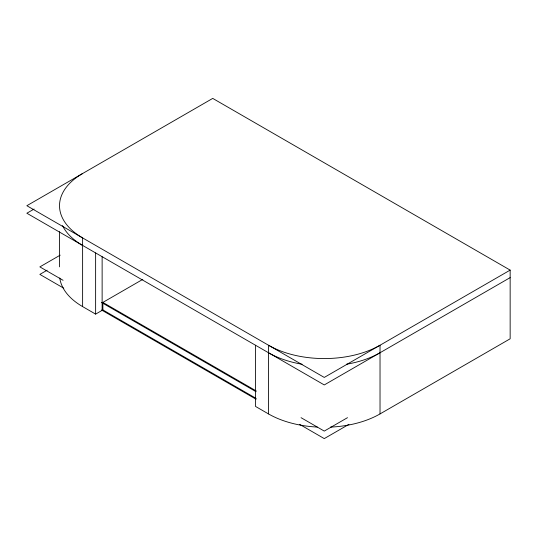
<?xml version="1.0" encoding="UTF-8"?>
<svg xmlns="http://www.w3.org/2000/svg" width="537" height="537" viewBox="0 0 537 537"><rect width="100%" height="100%" fill="white"/><g stroke="black" fill="none" stroke-linecap="round" stroke-linejoin="round"><path stroke-width="0.81" d="M34.113 209.041L26.85 213.229L324.267 384.942L510.15 277.622M60.198 255.149L39.859 266.889L63.077 280.294M47.128 270.212L39.859 274.4L63.802 288.228M102.131 302.841L142.808 279.361M59.761 277.978A78.865 45.531 0 0 0 82.617 306.6L95.626 314.111L102.876 309.923L256.196 398.447M510.15 270.111L324.267 377.43L26.85 205.718L212.733 98.399L510.15 270.111L510.15 338.793L380.028 413.92A78.865 45.531 0 0 1 330.45 427.116M347.506 417.672L324.267 431.09L301.049 417.685M348.963 424.344L324.267 438.601L299.599 424.358M102.876 302.412L256.196 390.929M101.533 302.492L256.068 391.715M101.533 310.01L256.068 399.226M317.307 427.076A78.865 45.531 0 0 1 268.5 413.92L255.491 406.408L255.491 345.231M380.028 413.92L380.028 345.231A78.865 45.531 0 0 1 268.5 345.231L268.5 413.92M102.876 303.251L102.876 309.923M102.131 256.726L102.131 310.352M95.626 252.94L95.626 314.111M82.617 306.6L82.617 237.911A78.865 45.531 0 0 1 82.617 173.525M59.52 231.669L59.52 266.862M82.617 245.429A78.865 45.531 0 0 1 62.48 225.587M380.028 352.749A78.865 45.531 0 0 1 346.419 364.247M302.116 364.247A78.865 45.531 0 0 1 268.5 352.749"/></g></svg>
